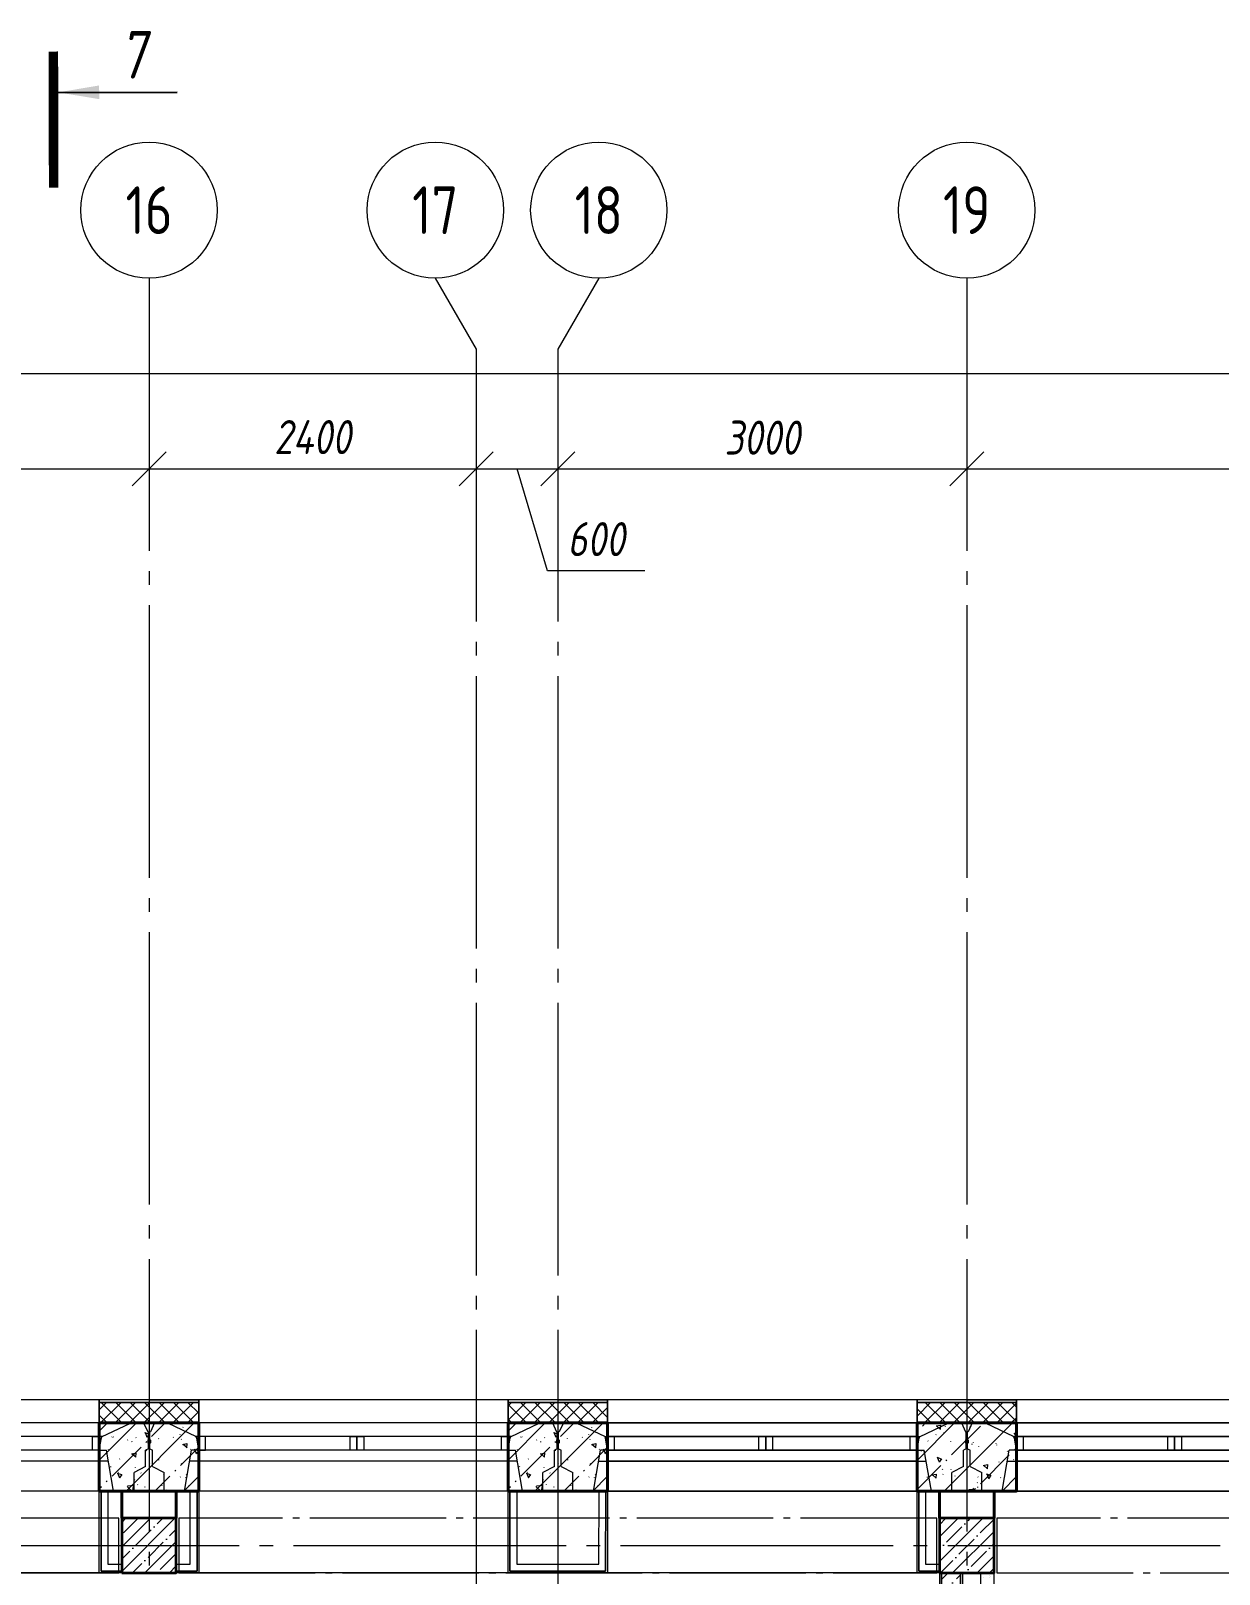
# Model space of a CAD drawing. Header units: millimetres. Extents: x -85420 to 1195317, y -69347 to 470418.
# Drawn here: x 477079 to 485798, y 70566 to 81895 of the extents above; entities that cross this region are included whole.
import ezdxf

# ---------------------------------------------------------------- set-up
doc = ezdxf.new("R2010")
doc.units = ezdxf.units.MM
for name, pattern in [('GOST2.303 6', [12, 8, -1.5, 1, -1.5]), ('ГОСТ 2.303 5', [24, 20, -1.5, 1, -1.5]), ('ГОСТ 2.303 6', [12, 8, -1.5, 1, -1.5]), ('осевая', [50.8, 31.75, -6.35, 6.35, -6.35])]:
    doc.linetypes.add(name, pattern=pattern)
for name, color, linetype, lineweight in [('!М_Перегородки_пеноблок', 7, 'Continuous', 20), ('!ФС_Ригели_балки', 251, 'ГОСТ 2.303 6', 15), ('+АР_Осевые линии', 252, 'GOST2.303 6', 9), ('+АР_Размеры', 252, 'Continuous', 0), ('+АР_Стены внутренние', 250, 'Continuous', 18), ('АР_Колонны', 5, 'Continuous', 35), ('АР_колонны штриховка', 193, 'Continuous', 5), ('АР_Окна', 4, 'Continuous', 9), ('АР_Сущ Несущая стена', 250, 'Continuous', 50), ('АР_штриховка несущих стен', 250, 'Continuous', 0), ('Колонны', 7, 'Continuous', 25), ('СПДС_+АР_Стены', 250, 'Continuous', 20), ('СПДС_СИМВОЛЫ', 7, 'Continuous', 25), ('стены', 7, 'Continuous', 40), ('ТОНКАЯ', 253, 'Continuous', 0)]:
    doc.layers.add(name, color=color, linetype=linetype, lineweight=lineweight)
doc.layers.add('ОСИ', color=7, linetype='осевая', lineweight=13, true_color=0x999999)
doc.styles.add('GOST 2.304', font='CS_Gost2304.shx')
doc.styles.add('ГОСТ 2.304', font='CS_Gost2304.shx', dxfattribs={"oblique": 10})
doc.dimstyles.new('СПДС', dxfattribs={"dimscale": 100, "dimtxt": 2.5, "dimasz": 2.5, "dimexe": 2, "dimexo": 0.625, "dimgap": 1, "dimtad": 1, "dimdec": 0, "dimrnd": 5, "dimtxsty": 'ГОСТ 2.304', "dimblk": 'OBLIQUE', "dimblk1": 'OBLIQUE', "dimblk2": 'OBLIQUE', "dimcen": 2.5, "dimdle": 2, "dimadec": 0, "dimazin": 2, "dimtfac": 0.75, "dimtdec": 4, "dimtmove": 1, "dimatfit": 3, "dimfxl": 1, "dimtfill": 1, "dimtolj": 1, "dimarcsym": 1})
pattern_1 = [(45, (0, 0), (-53.033009, 53.033009), []), (135, (0, 0), (-53.033009, -53.033009), [])]

# ---------------------------------------------------------------- blocks, each defined once
blk = doc.blocks.new('Колонна 400х400')
at = {"layer": 'АР_колонны штриховка'}
h = blk.add_hatch(dxfattribs=at)
h.set_pattern_fill('ANSI35', color=256, scale=20)
h.set_pattern_definition([(45, (-139655.88, -114865.3), (-89.80256, 89.80256), []), (45, (-139566.07, -114865.3), (-89.80256, 89.80256), [158.75, -31.75, 0, -31.75])])
h.paths.add_polyline_path([(0, 0), (400, 0), (400, 400), (0, 400)])
at = {"layer": 'АР_Колонны'}
blk.add_lwpolyline([(0, 0), (400, 0), (400, 400), (0, 400)], close=True, dxfattribs=at)
blk = doc.blocks.new('*U265')
at = {"lineweight": 15}
h = blk.add_hatch(dxfattribs=at)
h.set_pattern_fill('AR-CONC', color=256, scale=2, angle=90)
h.set_pattern_definition([(140, (1e-13, 1), (31.878, 364.37), [38.1, -419.1]), (85, (1e-13, 1), (-382.114, -70.487), [30.48, -335.281]), (190.4514, (2.66, 31.36), (-350.236, 293.882), [32.38, -356.18]), (136.184, (-101.6, 1), (84.085, 542.158), [57.15, -628.65]), (186.636, (-94.6, 46.2), (-494.85, 474.81), [48.57, -534.27]), (81.184, (-101.6, 1), (-494.85, 474.81), [45.72, -502.92]), (111, (-76.2, 51.8), (204.53, 303.229), [38.1, -419.1]), (56, (-76.2, 51.8), (-368.376, 123.604), [30.48, -335.28]), (161.4514, (-59.16, 77.07), (-163.846, 426.833), [32.38, -356.18]), (127.5, (1e-13, 1), (-169.11, 6.1772), [0, -331.216, 0, -340.36, 0, -336.55]), (97.5, (1e-13, 1), (-200.361, 133.6393), [0, -194.056, 0, -323.596, 0, -128.27]), (57.5, (1e-13, -112.28), (11.4575, 271.1812), [0, -127, 0, -396.24, 0, -525.78]), (47.5, (1e-13, -163.08), (-50.853, 296.258), [0, -165.1, 0, -263.144, 0, -373.38])])
h.paths.add_polyline_path([(100, 5600), (100, 0), (0, 0), (0, 5600)])
at = {"linetype": 'ByBlock', "ltscale": 100, "transparency": 33554687}
blk.add_lwpolyline([(0, 0), (0, 5600), (100, 5600), (100, 0)], close=True, dxfattribs=at)
blk = doc.blocks.new('НП 3033')
at = {"layer": 'АР_Окна', "ltscale": 100}
for p, q in [((365, 500), (2635, 500)), ((365, 400), (2635, 400)), ((365, 300), (2635, 300)), ((365, 220), (2635, 220)), ((365, 0), (2635, 0))]:
    blk.add_line(p, q, dxfattribs=at)
for points in [[(365, 300), (365, 500), (365, 670), (2635, 670), (2635, 300)], [(365, 300), (415, 300), (415, 400), (365, 400)], [(1450, 400), (1425, 400), (1425, 300), (1450, 300), (1475, 300), (1475, 400), (1438, 400)], [(1500, 400), (1475, 400), (1475, 300), (1500, 300), (1525, 300), (1525, 400), (1488, 400)], [(2635, 300), (2585, 300), (2585, 400), (2635, 400)]]:
    blk.add_lwpolyline(points, dxfattribs=at)
at = {"layer": 'СПДС_+АР_Стены', "ltscale": 100}
for points in [[(0, 670), (0, 670), (365, 670), (365, 670)], [(3000, 670), (3000, 670), (2635, 670), (2635, 670)]]:
    blk.add_lwpolyline(points, dxfattribs=at)
at = {"layer": 'стены', "ltscale": 100}
for p, q in [((2960, 500), (2860, 500)), ((0, 0), (0, 0))]:
    blk.add_line(p, q, dxfattribs=at)
at = {"layer": 'стены', "lineweight": 30, "ltscale": 100}
blk.add_lwpolyline([(0, 0), (365, 0), (365, 500), (0, 500)], dxfattribs=at)
at = {"layer": 'стены', "ltscale": 100}
blk.add_lwpolyline([(3000, 500), (2635, 500), (2635, 0), (3000, 0)], dxfattribs=at)
blk = doc.blocks.new('*U49')
at = {"linetype": 'ГОСТ 2.303 5', "ltscale": 50}
blk.add_lwpolyline([(5560, 400), (0, 400), (0, 0), (5560, 0)], close=True, dxfattribs=at)
blk = doc.blocks.new('Из_буфера30619')
for p in [(29999, 0), (35999, 0), (42000, 0)]:
    blk.add_blockref('*U49', p)
blk = doc.blocks.new('обследование 2 этаж 1245')
at = {"layer": 'ТОНКАЯ', "ltscale": 100}
for p, q in [((36620, 140), (33900, 140)), ((36417, 40), (36618, 135)), ((36618, 135), (36620, 140)), ((36720, 140), (36620, 140)), ((36720, 140), (36750, 75)), ((36800, 140), (36770, 75)), ((36800, 140), (36900, 140)), ((39620, 140), (36900, 140)), ((36902, 135), (36900, 140)), ((37103, 40), (36902, 135)), ((39417, 40), (39618, 135)), ((39618, 135), (39620, 140)), ((39720, 140), (39620, 140)), ((39720, 140), (39750, 75)), ((39800, 140), (39770, 75)), ((39800, 140), (39900, 140)), ((39902, 135), (39900, 140)), ((39900, 140), (42620, 140)), ((40103, 40), (39902, 135)), ((42417, 40), (42618, 135)), ((42618, 135), (42620, 140)), ((42720, 140), (42620, 140)), ((42720, 140), (42750, 75)), ((42800, 140), (42770, 75)), ((42800, 140), (42900, 140)), ((42902, 135), (42900, 140)), ((42900, 140), (45620, 140)), ((43103, 40), (42902, 135)), ((36417, 40), (34103, 40)), ((36395, -60), (36410, 30)), ((36410, 30), (36417, 40)), ((36750, 75), (36755, 75)), ((36755, 18), (36750, 13)), ((36750, 13), (36750, -7)), ((36755, 18), (36755, 75)), ((36755, 75), (36760, 75)), ((36760, 18), (36760, 75)), ((36765, 75), (36760, 75)), ((36760, 75), (36760, -360)), ((36760, 18), (36760, 75)), ((36760, 75), (36760, -360)), ((36770, 75), (36765, 75)), ((36765, 18), (36765, 75)), ((36765, 18), (36770, 13)), ((36770, 13), (36770, -7)), ((39417, 40), (37103, 40)), ((37110, 30), (37103, 40)), ((37125, -60), (37110, 30)), ((39395, -60), (39410, 30)), ((39410, 30), (39417, 40)), ((39750, 75), (39755, 75)), ((39755, 18), (39750, 13)), ((39750, 13), (39750, -7)), ((39755, 18), (39755, 75)), ((39755, 75), (39760, 75)), ((39760, 18), (39760, 75)), ((39760, 75), (39760, -360)), ((39760, 18), (39760, 75)), ((39765, 75), (39760, 75)), ((39760, 75), (39760, -360)), ((39770, 75), (39765, 75)), ((39765, 18), (39765, 75)), ((39765, 18), (39770, 13)), ((39770, 13), (39770, -7)), ((40110, 30), (40103, 40)), ((40103, 40), (42417, 40)), ((40125, -60), (40110, 30)), ((42395, -60), (42410, 30)), ((42410, 30), (42417, 40)), ((42750, 75), (42755, 75)), ((42755, 18), (42750, 13)), ((42750, 13), (42750, -7)), ((42755, 18), (42755, 75)), ((42755, 75), (42760, 75)), ((42760, 18), (42760, 75)), ((42760, 75), (42760, -360)), ((42760, 18), (42760, 75)), ((42765, 75), (42760, 75)), ((42760, 75), (42760, -360)), ((42770, 75), (42765, 75)), ((42765, 18), (42765, 75)), ((42765, 18), (42770, 13)), ((42770, 13), (42770, -7)), ((43110, 30), (43103, 40)), ((43103, 40), (45417, 40)), ((43125, -60), (43110, 30)), ((36395, -60), (34125, -60)), ((36395, -60), (36448, -60)), ((36500, -360), (36448, -60)), ((36755, -50), (36735, -60)), ((36735, -180), (36735, -60)), ((36750, -7), (36755, -12)), ((36755, -50), (36755, -12)), ((36770, -7), (36765, -12)), ((36765, -50), (36765, -12)), ((36765, -50), (36785, -60)), ((36785, -180), (36785, -60)), ((37020, -360), (37072, -60)), ((37125, -60), (37072, -60)), ((39395, -60), (37125, -60)), ((39395, -60), (39448, -60)), ((39500, -360), (39448, -60)), ((39755, -50), (39735, -60)), ((39735, -180), (39735, -60)), ((39750, -7), (39755, -12)), ((39755, -50), (39755, -12)), ((39770, -7), (39765, -12)), ((39765, -50), (39765, -12)), ((39765, -50), (39785, -60)), ((39785, -180), (39785, -60)), ((40020, -360), (40072, -60)), ((40125, -60), (40072, -60)), ((40125, -60), (42395, -60)), ((42395, -60), (42448, -60)), ((42500, -360), (42448, -60)), ((42755, -50), (42735, -60)), ((42735, -180), (42735, -60)), ((42750, -7), (42755, -12)), ((42755, -50), (42755, -12)), ((42770, -7), (42765, -12)), ((42765, -50), (42765, -12)), ((42765, -50), (42785, -60)), ((42785, -180), (42785, -60)), ((43020, -360), (43072, -60)), ((43125, -60), (43072, -60)), ((43125, -60), (45395, -60)), ((36462, -140), (34058, -140)), ((36735, -180), (36650, -225)), ((36650, -360), (36650, -225)), ((36785, -180), (36870, -225)), ((36870, -360), (36870, -225)), ((39462, -140), (37058, -140)), ((39735, -180), (39650, -225)), ((39650, -360), (39650, -225)), ((39785, -180), (39870, -225)), ((39870, -360), (39870, -225)), ((40058, -140), (42462, -140)), ((42735, -180), (42650, -225)), ((42650, -360), (42650, -225)), ((42785, -180), (42870, -225)), ((42870, -360), (42870, -225)), ((43058, -140), (45462, -140)), ((36500, -360), (34020, -360)), ((36500, -360), (36650, -360)), ((36760, -360), (36650, -360)), ((36760, -360), (36870, -360)), ((37020, -360), (36870, -360)), ((39500, -360), (37020, -360)), ((39500, -360), (39650, -360)), ((39760, -360), (39650, -360)), ((39760, -360), (39870, -360)), ((40020, -360), (39870, -360)), ((40020, -360), (42500, -360)), ((42500, -360), (42650, -360)), ((42760, -360), (42650, -360)), ((42760, -360), (42870, -360)), ((43020, -360), (42870, -360)), ((43020, -360), (45500, -360))]:
    blk.add_line(p, q, dxfattribs=at)
blk = doc.blocks.new('Ось сетки - Диаметр 10 мм-1135821-0_Подвал _-2_700__Планировка')
at = {"layer": '+АР_Осевые линии', "linetype": 'Continuous'}
blk.add_circle((0, 0), 5, dxfattribs=at)
blk = doc.blocks.new('_Oblique')
at = {"color": 0, "linetype": 'ByBlock', "lineweight": -2}
blk.add_line((-0.5, -0.5), (0.5, 0.5), dxfattribs=at)
blk = doc.blocks.new('*D187')
at = {"layer": '+АР_Размеры', "color": 0, "lineweight": -2, "ltscale": 100, "transparency": 16777216}
for p, q in [((140, 64690), (140, 63853)), ((70940, 64690), (70940, 63853)), ((-60, 64053), (71140, 64053))]:
    blk.add_line(p, q, dxfattribs=at)
at = {"layer": 'Defpoints', "color": 0, "transparency": 16777216}
for p in [(140, 64753), (70940, 64753), (70940, 64053)]:
    blk.add_point(p, dxfattribs=at)
at = {"layer": '+АР_Размеры', "color": 0, "lineweight": -2, "transparency": 16777216, "xscale": 250, "yscale": 250, "zscale": 250, "rotation": 180}
blk.add_blockref('_Oblique', (140, 64053), dxfattribs=at)
at = {"layer": '+АР_Размеры', "color": 0, "lineweight": -2, "transparency": 16777216, "xscale": 250, "yscale": 250, "zscale": 250}
blk.add_blockref('_Oblique', (70940, 64053), dxfattribs=at)
at = {"layer": '+АР_Размеры', "color": 0, "ltscale": 100, "transparency": 16777216, "insert": (37040, 64278), "char_height": 250, "attachment_point": 5, "style": 'ГОСТ 2.304', "bg_fill": 3, "box_fill_scale": 1.1, "bg_fill_color": 256, "bg_fill_true_color": 13158600, "bg_fill_transparency": 0}
blk.add_mtext('\\A1;70800', dxfattribs=at)
blk = doc.blocks.new('*D202')
at = {"layer": '+АР_Размеры', "color": 0, "lineweight": -2, "ltscale": 100, "transparency": 16777216}
for p, q in [((44540, 64690), (44540, 63153)), ((47540, 64690), (47540, 63153)), ((44340, 63353), (47740, 63353))]:
    blk.add_line(p, q, dxfattribs=at)
at = {"layer": 'Defpoints', "color": 0, "transparency": 16777216}
for p in [(44540, 64753), (47540, 64753), (47540, 63353)]:
    blk.add_point(p, dxfattribs=at)
at = {"layer": '+АР_Размеры', "color": 0, "lineweight": -2, "transparency": 16777216, "xscale": 250, "yscale": 250, "zscale": 250, "rotation": 180}
blk.add_blockref('_Oblique', (44540, 63353), dxfattribs=at)
at = {"layer": '+АР_Размеры', "color": 0, "lineweight": -2, "transparency": 16777216, "xscale": 250, "yscale": 250, "zscale": 250}
blk.add_blockref('_Oblique', (47540, 63353), dxfattribs=at)
at = {"layer": '+АР_Размеры', "color": 0, "ltscale": 100, "transparency": 16777216, "insert": (46040, 63583), "char_height": 250, "attachment_point": 5, "style": 'ГОСТ 2.304', "bg_fill": 3, "box_fill_scale": 1.1, "bg_fill_color": 256, "bg_fill_true_color": 13158600, "bg_fill_transparency": 0}
blk.add_mtext('\\A1;3000', dxfattribs=at)
blk = doc.blocks.new('*D203')
at = {"layer": '+АР_Размеры', "color": 0, "lineweight": -2, "ltscale": 100, "transparency": 16777216}
for p, q in [((47540, 64690), (47540, 63153)), ((49940, 64171), (49940, 63153)), ((47340, 63353), (50140, 63353))]:
    blk.add_line(p, q, dxfattribs=at)
at = {"layer": 'Defpoints', "color": 0, "transparency": 16777216}
for p in [(47540, 64753), (49940, 64233), (49940, 63353)]:
    blk.add_point(p, dxfattribs=at)
at = {"layer": '+АР_Размеры', "color": 0, "lineweight": -2, "transparency": 16777216, "xscale": 250, "yscale": 250, "zscale": 250, "rotation": 180}
blk.add_blockref('_Oblique', (47540, 63353), dxfattribs=at)
at = {"layer": '+АР_Размеры', "color": 0, "lineweight": -2, "transparency": 16777216, "xscale": 250, "yscale": 250, "zscale": 250}
blk.add_blockref('_Oblique', (49940, 63353), dxfattribs=at)
at = {"layer": '+АР_Размеры', "color": 0, "ltscale": 100, "transparency": 16777216, "insert": (48740, 63587), "char_height": 250, "attachment_point": 5, "style": 'ГОСТ 2.304', "bg_fill": 3, "box_fill_scale": 1.1, "bg_fill_color": 256, "bg_fill_true_color": 13158600, "bg_fill_transparency": 0}
blk.add_mtext('\\A1;2400', dxfattribs=at)
blk = doc.blocks.new('*D204')
at = {"layer": '+АР_Размеры', "color": 0, "lineweight": -2, "ltscale": 100, "transparency": 16777216}
for p, q in [((49940, 64171), (49940, 63153)), ((50540, 64171), (50540, 63153)), ((49740, 63353), (50740, 63353)), ((50464, 62606), (50240, 63353)), ((51177, 62606), (50464, 62606))]:
    blk.add_line(p, q, dxfattribs=at)
at = {"layer": 'Defpoints', "color": 0, "transparency": 16777216}
for p in [(49940, 64233), (50540, 64233), (50540, 63353)]:
    blk.add_point(p, dxfattribs=at)
at = {"layer": '+АР_Размеры', "color": 0, "lineweight": -2, "transparency": 16777216, "xscale": 250, "yscale": 250, "zscale": 250, "rotation": 180}
blk.add_blockref('_Oblique', (49940, 63353), dxfattribs=at)
at = {"layer": '+АР_Размеры', "color": 0, "lineweight": -2, "transparency": 16777216, "xscale": 250, "yscale": 250, "zscale": 250}
blk.add_blockref('_Oblique', (50540, 63353), dxfattribs=at)
at = {"layer": '+АР_Размеры', "color": 0, "ltscale": 100, "transparency": 16777216, "insert": (50821, 62838), "char_height": 250, "attachment_point": 5, "style": 'ГОСТ 2.304', "bg_fill": 3, "box_fill_scale": 1.1, "bg_fill_color": 256, "bg_fill_true_color": 13158600, "bg_fill_transparency": 0}
blk.add_mtext('\\A1;600', dxfattribs=at)
blk = doc.blocks.new('*D205')
at = {"layer": '+АР_Размеры', "color": 0, "lineweight": -2, "ltscale": 100, "transparency": 16777216}
for p, q in [((53540, 64690), (53540, 63153)), ((50540, 64171), (50540, 63153)), ((50340, 63353), (53740, 63353))]:
    blk.add_line(p, q, dxfattribs=at)
at = {"layer": 'Defpoints', "color": 0, "transparency": 16777216}
for p in [(53540, 64753), (50540, 64233), (53540, 63353)]:
    blk.add_point(p, dxfattribs=at)
at = {"layer": '+АР_Размеры', "color": 0, "lineweight": -2, "transparency": 16777216, "xscale": 250, "yscale": 250, "zscale": 250, "rotation": 180}
blk.add_blockref('_Oblique', (50540, 63353), dxfattribs=at)
at = {"layer": '+АР_Размеры', "color": 0, "lineweight": -2, "transparency": 16777216, "xscale": 250, "yscale": 250, "zscale": 250}
blk.add_blockref('_Oblique', (53540, 63353), dxfattribs=at)
at = {"layer": '+АР_Размеры', "color": 0, "ltscale": 100, "transparency": 16777216, "insert": (52040, 63583), "char_height": 250, "attachment_point": 5, "style": 'ГОСТ 2.304', "bg_fill": 3, "box_fill_scale": 1.1, "bg_fill_color": 256, "bg_fill_true_color": 13158600, "bg_fill_transparency": 0}
blk.add_mtext('\\A1;3000', dxfattribs=at)
blk = doc.blocks.new('*D206')
at = {"layer": '+АР_Размеры', "color": 0, "lineweight": -2, "ltscale": 100, "transparency": 16777216}
for p, q in [((53540, 64690), (53540, 63153)), ((59540, 64171), (59540, 63153)), ((53340, 63353), (59740, 63353))]:
    blk.add_line(p, q, dxfattribs=at)
at = {"layer": 'Defpoints', "color": 0, "transparency": 16777216}
for p in [(53540, 64753), (59540, 64233), (59540, 63353)]:
    blk.add_point(p, dxfattribs=at)
at = {"layer": '+АР_Размеры', "color": 0, "lineweight": -2, "transparency": 16777216, "xscale": 250, "yscale": 250, "zscale": 250, "rotation": 180}
blk.add_blockref('_Oblique', (53540, 63353), dxfattribs=at)
at = {"layer": '+АР_Размеры', "color": 0, "lineweight": -2, "transparency": 16777216, "xscale": 250, "yscale": 250, "zscale": 250}
blk.add_blockref('_Oblique', (59540, 63353), dxfattribs=at)
at = {"layer": '+АР_Размеры', "color": 0, "ltscale": 100, "transparency": 16777216, "insert": (56540, 63585), "char_height": 250, "attachment_point": 5, "style": 'ГОСТ 2.304', "bg_fill": 3, "box_fill_scale": 1.1, "bg_fill_color": 256, "bg_fill_true_color": 13158600, "bg_fill_transparency": 0}
blk.add_mtext('\\A1;6000', dxfattribs=at)
blk = doc.blocks.new('A$C314F1C93')
at = {"layer": '+АР_Осевые линии', "linetype": 'ГОСТ 2.303 5', "lineweight": 0, "ltscale": 100}
for p, q in [((47540, 64752.7), (47540, -9752.2)), ((53540, 64752.7), (53540, -9752.2)), ((49940, 64233), (49940, -9232.6)), ((50540, 64233), (50540, -9232.6))]:
    blk.add_line(p, q, dxfattribs=at)
blk.add_lwpolyline([(-4200, 55450), (75280, 55450)], dxfattribs=at)
at = {"layer": '+АР_Размеры', "ltscale": 100}
for points in [[(49640, 64752.7), (49940, 64233)], [(50840, 64752.7), (50540, 64233)]]:
    blk.add_lwpolyline(points, dxfattribs=at)
at = {"layer": '+АР_Осевые линии', "linetype": 'ГОСТ 2.303 5', "lineweight": 25, "ltscale": 100, "xscale": 100.0000000000002, "yscale": 100.0000000000002, "zscale": 100.0000000000002, "rotation": 90}
for p in [(47540, 65252.7), (49640, 65252.7), (50840, 65252.7), (53540, 65252.7)]:
    blk.add_blockref('Ось сетки - Диаметр 10 мм-1135821-0_Подвал _-2_700__Планировка', p, dxfattribs=at)
at = {"layer": '+АР_Осевые линии', "linetype": 'ГОСТ 2.303 5', "lineweight": 0, "ltscale": 100, "char_height": 350, "attachment_point": 5, "style": 'GOST 2.304'}
for s, insert in [('16', (47540, 65252.7)), ('17', (49640, 65252.7)), ('18', (50840, 65252.7)), ('19', (53540, 65252.7))]:
    blk.add_mtext(s, dxfattribs=dict(at, insert=insert))
at = {"layer": '+АР_Размеры', "ltscale": 100}
dim = blk.add_linear_dim(base=(70940, 64052.7), p1=(140, 64752.7), p2=(70940, 64752.7), dimstyle='СПДС', override={"dimscale": 100}, dxfattribs=at)
dim.commit()
dim.dimension.update_dxf_attribs({"geometry": '*D187', "text_midpoint": (37040, 64052.7), "dimtype": 160})
dim = blk.add_linear_dim(base=(47540, 63352.7), p1=(44540, 64752.7), p2=(47540, 64752.7), dimstyle='СПДС', override={"dimscale": 100}, dxfattribs=at)
dim.commit()
dim.dimension.update_dxf_attribs({"geometry": '*D202', "text_midpoint": (46040, 63582.8)})
dim = blk.add_linear_dim(base=(49940, 63352.7), p1=(47540, 64752.7), p2=(49940, 64233), dimstyle='СПДС', override={"dimscale": 100}, dxfattribs=at)
dim.commit()
dim.dimension.update_dxf_attribs({"geometry": '*D203', "text_midpoint": (48740, 63587.3)})
dim = blk.add_linear_dim(base=(50540, 63352.7), p1=(49940, 64233), p2=(50540, 64233), dimstyle='СПДС', override={"dimscale": 100}, dxfattribs=at)
dim.commit()
dim.dimension.update_dxf_attribs({"geometry": '*D204', "text_midpoint": (50564, 62838.2)})
dim = blk.add_linear_dim(base=(53540, 63352.7), p1=(50540, 64233), p2=(53540, 64752.7), dimstyle='СПДС', override={"dimscale": 100}, dxfattribs=at)
dim.commit()
dim.dimension.update_dxf_attribs({"geometry": '*D205', "text_midpoint": (52040, 63582.8)})
dim = blk.add_linear_dim(base=(59540, 63352.7), p1=(53540, 64752.7), p2=(59540, 64233), dimstyle='СПДС', override={"dimscale": 100}, dxfattribs=at)
dim.commit()
dim.dimension.update_dxf_attribs({"geometry": '*D206', "text_midpoint": (56540, 63584.9)})

msp = doc.modelspace()

# ---------------------------------------------------------------- linework, layer by layer
at = {"layer": 'СПДС_СИМВОЛЫ', "linetype": 'Continuous', "lineweight": 25, "ltscale": 100}
msp.add_line((477280, 81443.9), (478151.9, 81445.7), dxfattribs=at)
msp.add_solid([(477280, 81443.9), (477580.3, 81494.8), (477580.5, 81394.3)], dxfattribs=at)

# ---------------------------------------------------------------- block references
at = {"layer": 'ОСИ', "ltscale": 40}
msp.add_blockref('A$C314F1C93', (430406.4, 15326.4, 0), dxfattribs=at)

# ---------------------------------------------------------------- texts
at = {"layer": 'СПДС_СИМВОЛЫ', "color": 7, "linetype": 'Continuous', "lineweight": 25, "ltscale": 100, "style": 'ГОСТ 2.304', "oblique": 10}
msp.add_text('7', height=350, dxfattribs=at).set_placement((477730.1, 81545.4))

# ---------------------------------------------------------------- next in the draw order: hatches: boundary and pattern name
at = {"layer": '+АР_Стены внутренние', "lineweight": 0, "ltscale": 100}
h = msp.add_hatch(dxfattribs=at)
h.set_pattern_fill('БЕТОН И ИЗДЕЛИЯ ИЗ НЕГО', color=256, scale=30, style=0, pattern_type=2)
h.set_pattern_definition([(45, (0, 0), (39.774756, 145.840774), [187.5, -40.5, 0, -40.5])])
h.paths.add_polyline_path([(483761.4, 70576.4), (483761.4, 64976.4), (483901.4, 64976.4), (483901.4, 70576.4)], flags=0)
at = {"layer": 'АР_штриховка несущих стен', "lineweight": 0}
h = msp.add_hatch(dxfattribs=at)
h.set_pattern_fill('FP_1', color=256, angle=90, style=0, pattern_type=2)
h.set_pattern_definition([(225, (249003.74, 445917.94), (212.13203, -212.13203), [300, -50, 10, -50]), (225, (248791.74, 445917.94), (212.13203, -212.13203), []), (140, (249003.74, 445917.94), (31.37587, 358.6306), [37.5, -412.5]), (85, (249003.74, 445917.94), (-376.09568, -69.3761), [30, -330]), (190.451, (249006.35, 445947.83), (-344.71734, 289.2568), [31.87, -350.571]), (136.184, (248903.74, 445917.94), (82.7615, 533.61997), [56.25, -618.75]), (186.636, (248910.64, 445962.4), (-487.0622, 467.3284), [47.805, -525.856]), (81.184, (248903.74, 445917.94), (-487.05805, 467.33264), [45, -495]), (111, (248928.74, 445967.94), (201.30952, 298.45407), [37.5, -412.5]), (56, (248928.74, 445967.94), (-362.5749, 121.6571), [30, -330]), (161.451, (248945.5, 445992.8), (-161.2621, 420.11198), [31.87, -350.571]), (127.5, (249003.74, 445917.94), (-166.446927, 6.079928), [3.353, -322.647, 3.353, -331.647, -331.25]), (127.5, (249003.74, 445917.94), (-166.446927, 6.079928), [-661, 3.353, -327.897]), (97.5, (249003.74, 445917.94), (-197.205856, 131.53477), [3.353, -187.647, 3.353, -315.147, -126.25]), (97.5, (249003.74, 445917.94), (-197.205856, 131.53477), [-509.5, 3.353, -122.897]), (57.5, (249003.74, 445806.44), (11.277436, 266.91122), [3.353, -121.647, 3.353, -386.647, -517.5]), (57.5, (249003.74, 445806.44), (11.277436, 266.91122), [-515, 3.353, -514.147]), (47.5, (249003.74, 445756.44), (-50.05249, 291.59308), [3.353, -159.147, 3.353, -255.647, -367.5]), (47.5, (249003.74, 445756.44), (-50.05249, 291.59308), [-421.5, 3.353, -364.147])])
h.paths.add_polyline_path([(477581.4, 71676.4), (478311.4, 71676.4), (478311.4, 71676.4), (478311.4, 71676.4), (478311.4, 71176.4), (477581.4, 71176.4), (477581.4, 71176.4), (477581.4, 71176.4), (477581.4, 71676.4), (477581.4, 71676.4), (478311.4, 71676.4)])
h = msp.add_hatch(dxfattribs=at)
h.set_pattern_fill('FP_1', color=256, angle=90, style=0, pattern_type=2)
h.set_pattern_definition([(225, (252003.74, 445917.94), (212.13203, -212.13203), [300, -50, 10, -50]), (225, (251791.74, 445917.94), (212.13203, -212.13203), []), (140, (252003.74, 445917.94), (31.37587, 358.6306), [37.5, -412.5]), (85, (252003.74, 445917.94), (-376.09568, -69.3761), [30, -330]), (190.451, (252006.35, 445947.82), (-344.71734, 289.2568), [31.87, -350.571]), (136.184, (251903.74, 445917.94), (82.7615, 533.61997), [56.25, -618.75]), (186.636, (251910.64, 445962.4), (-487.0622, 467.3284), [47.805, -525.856]), (81.184, (251903.74, 445917.94), (-487.05805, 467.33264), [45, -495]), (111, (251928.74, 445967.94), (201.30952, 298.45407), [37.5, -412.5]), (56, (251928.74, 445967.94), (-362.5749, 121.6571), [30, -330]), (161.451, (251945.5, 445992.8), (-161.2621, 420.11198), [31.87, -350.571]), (127.5, (252003.74, 445917.94), (-166.446927, 6.079928), [3.353, -322.647, 3.353, -331.647, -331.25]), (127.5, (252003.74, 445917.94), (-166.446927, 6.079928), [-661, 3.353, -327.897]), (97.5, (252003.74, 445917.94), (-197.205856, 131.53477), [3.353, -187.647, 3.353, -315.147, -126.25]), (97.5, (252003.74, 445917.94), (-197.205856, 131.53477), [-509.5, 3.353, -122.897]), (57.5, (252003.74, 445806.44), (11.277436, 266.91122), [3.353, -121.647, 3.353, -386.647, -517.5]), (57.5, (252003.74, 445806.44), (11.277436, 266.91122), [-515, 3.353, -514.147]), (47.5, (252003.74, 445756.44), (-50.05249, 291.59308), [3.353, -159.147, 3.353, -255.647, -367.5]), (47.5, (252003.74, 445756.44), (-50.05249, 291.59308), [-421.5, 3.353, -364.147])])
h.paths.add_polyline_path([(480581.4, 71676.4), (481311.4, 71676.4), (481311.4, 71676.4), (481311.4, 71676.4), (481311.4, 71176.4), (480581.4, 71176.4), (480581.4, 71176.4), (480581.4, 71176.4), (480581.4, 71676.4), (480581.4, 71676.4), (481311.4, 71676.4)])
h = msp.add_hatch(dxfattribs=at)
h.set_pattern_fill('FP_1', color=256, angle=90, style=0, pattern_type=2)
h.set_pattern_definition([(225, (219368.74, 445917.94), (212.13203, -212.13203), [300, -50, 10, -50]), (225, (219156.74, 445917.94), (212.13203, -212.13203), []), (140, (219368.74, 445917.94), (31.37587, 358.6306), [37.5, -412.5]), (85, (219368.74, 445917.94), (-376.09568, -69.3761), [30, -330]), (190.451, (219371.35, 445947.82), (-344.71734, 289.2568), [31.87, -350.571]), (136.184, (219268.74, 445917.94), (82.7615, 533.61997), [56.25, -618.75]), (186.636, (219275.64, 445962.4), (-487.0622, 467.3284), [47.805, -525.856]), (81.184, (219268.74, 445917.94), (-487.05805, 467.33264), [45, -495]), (111, (219293.74, 445967.94), (201.30952, 298.45407), [37.5, -412.5]), (56, (219293.74, 445967.94), (-362.5749, 121.6571), [30, -330]), (161.451, (219310.5, 445992.8), (-161.2621, 420.11198), [31.87, -350.571]), (127.5, (219368.74, 445917.94), (-166.446927, 6.079928), [3.353, -322.647, 3.353, -331.647, -331.25]), (127.5, (219368.74, 445917.94), (-166.446927, 6.079928), [-661, 3.353, -327.897]), (97.5, (219368.74, 445917.94), (-197.205856, 131.53477), [3.353, -187.647, 3.353, -315.147, -126.25]), (97.5, (219368.74, 445917.94), (-197.205856, 131.53477), [-509.5, 3.353, -122.897]), (57.5, (219368.74, 445806.44), (11.277436, 266.91122), [3.353, -121.647, 3.353, -386.647, -517.5]), (57.5, (219368.74, 445806.44), (11.277436, 266.91122), [-515, 3.353, -514.147]), (47.5, (219368.74, 445756.44), (-50.05249, 291.59308), [3.353, -159.147, 3.353, -255.647, -367.5]), (47.5, (219368.74, 445756.44), (-50.05249, 291.59308), [-421.5, 3.353, -364.147])])
h.paths.add_polyline_path([(483581.4, 71676.4), (484311.4, 71676.4), (484311.4, 71676.4), (484311.4, 71676.4), (484311.4, 71176.4), (483581.4, 71176.4), (483581.4, 71176.4), (483581.4, 71176.4), (483581.4, 71676.4), (483581.4, 71676.4), (484311.4, 71676.4)])
at = {"layer": 'СПДС_+АР_Стены', "lineweight": 9, "ltscale": 100}
h = msp.add_hatch(dxfattribs=at)
h.set_pattern_fill('НЕМЕТАЛЛИЧЕСКИЕ МАТЕРИАЛЫ', color=256, scale=30, style=0, pattern_type=2)
h.set_pattern_definition(pattern_1)
h.paths.add_polyline_path([(478311.4, 71826.4), (477581.4, 71826.4), (477581.4, 71676.4), (478311.4, 71676.4)], flags=0)
h = msp.add_hatch(dxfattribs=at)
h.set_pattern_fill('НЕМЕТАЛЛИЧЕСКИЕ МАТЕРИАЛЫ', color=256, scale=30, style=0, pattern_type=2)
h.set_pattern_definition(pattern_1)
h.paths.add_polyline_path([(481311.4, 71826.4), (480581.4, 71826.4), (480581.4, 71676.4), (481311.4, 71676.4)], flags=0)
h = msp.add_hatch(dxfattribs=at)
h.set_pattern_fill('НЕМЕТАЛЛИЧЕСКИЕ МАТЕРИАЛЫ', color=256, scale=30, style=0, pattern_type=2)
h.set_pattern_definition(pattern_1)
h.paths.add_polyline_path([(484311.4, 71826.4), (483581.4, 71826.4), (483581.4, 71676.4), (484311.4, 71676.4)], flags=0)

# ---------------------------------------------------------------- next in the draw order: linework, layer by layer
at = {"layer": '+АР_Стены внутренние', "ltscale": 100, "elevation": 0}
msp.add_lwpolyline([(483746.4, 70576.4), (460146.4, 70576.4)], dxfattribs=at)
at = {"layer": '+АР_Стены внутренние', "ltscale": 100}
for points in [[(483761.4, 64976.4), (483761.4, 70576.4), (483746.4, 70576.4), (483746.4, 64976.4), (483761.4, 64976.4)], [(483761.4, 70576.4), (483761.4, 64976.4), (483901.4, 64976.4), (483901.4, 70576.4), (483761.4, 70576.4)], [(483901.4, 70576.4), (483901.4, 64976.4), (483916.4, 64976.4), (483916.4, 70576.4), (483901.4, 70576.4)]]:
    msp.add_lwpolyline(points, close=True, dxfattribs=at)
at = {"layer": 'АР_Окна', "ltscale": 100}
for p, q in [((485011.4, 71676.4), (484311.4, 71676.4, 0)), ((485011.4, 71576.4), (484311.4, 71576.4, 0)), ((485011.4, 71476.4), (484311.4, 71476.4, 0)), ((485011.4, 71396.4), (484311.4, 71396.4, 0)), ((485011.4, 71176.4), (484311.4, 71176.4, 0))]:
    msp.add_line(p, q, dxfattribs=at)
at = {"layer": 'АР_Окна', "ltscale": 100, "elevation": 0}
for points in [[(485011.4, 71846.4), (484311.4, 71846.4), (484311.4, 71476.4)], [(485011.4, 71846.4), (484311.4, 71846.4), (484311.4, 71676.4), (485011.4, 71676.4)], [(484311.4, 71476.4), (484361.4, 71476.4), (484361.4, 71576.4), (484311.4, 71576.4)]]:
    msp.add_lwpolyline(points, dxfattribs=at)
at = {"layer": 'СПДС_+АР_Стены', "ltscale": 100}
for points in [[(477581.4, 71826.4), (478311.4, 71826.4), (478311.4, 71846.4), (477581.4, 71846.4), (477581.4, 71826.4)], [(478311.4, 71826.4), (477581.4, 71826.4), (477581.4, 71676.4), (478311.4, 71676.4), (478311.4, 71826.4)], [(480581.4, 71826.4), (481311.4, 71826.4), (481311.4, 71846.4), (480581.4, 71846.4), (480581.4, 71826.4)], [(481311.4, 71826.4), (480581.4, 71826.4), (480581.4, 71676.4), (481311.4, 71676.4), (481311.4, 71826.4)], [(483581.4, 71826.4), (484311.4, 71826.4), (484311.4, 71846.4), (483581.4, 71846.4), (483581.4, 71826.4)], [(484311.4, 71826.4), (483581.4, 71826.4), (483581.4, 71676.4), (484311.4, 71676.4), (484311.4, 71826.4)]]:
    msp.add_lwpolyline(points, close=True, dxfattribs=at)
for points in [[(477581.4, 70576.4), (477581.4, 71176.4), (477593.9, 71176.4), (477593.9, 70588.9)], [(477593.9, 70588.9), (477593.9, 71176.4), (477643.9, 71176.4), (477643.9, 70638.9)], [(478248.9, 70638.9), (478248.9, 71176.4), (478298.9, 71176.4), (478298.9, 70588.9)], [(478298.9, 70588.9), (478298.9, 71176.4), (478311.4, 71176.4), (478311.4, 70576.4)], [(480581.4, 70576.4), (480581.4, 71176.4), (480593.9, 71176.4), (480593.9, 70588.9)], [(480593.9, 70588.9), (480593.9, 71176.4), (480643.9, 71176.4), (480643.9, 70638.9)], [(481246.8, 70638.9), (481248.9, 71176.7), (481298.9, 71176.5), (481296.6, 70588.9)], [(481296.6, 70588.9), (481298.9, 71176.5), (481311.4, 71176.4), (481309.1, 70576.4)], [(483581.4, 70576.4), (483581.4, 71176.4), (483593.9, 71176.4), (483593.9, 70588.9)], [(483593.9, 70588.9), (483593.9, 71176.4), (483643.9, 71176.4), (483643.9, 70638.9)], [(477593.9, 70588.9), (477746.4, 70588.9), (477746.4, 70576.4), (477581.4, 70576.4)], [(477643.9, 70638.9), (477746.4, 70638.9), (477746.4, 70588.9), (477593.9, 70588.9)], [(478298.9, 70588.9), (478146.4, 70588.9), (478146.4, 70638.9), (478248.9, 70638.9)], [(478311.4, 70576.4), (478146.4, 70576.4), (478146.4, 70588.9), (478298.9, 70588.9)], [(480593.9, 70588.9), (481296.6, 70588.9)], [(481296.6, 70588.9), (480593.9, 70588.9)], [(480643.9, 70638.9), (481246.8, 70638.9)], [(483593.9, 70588.9), (483746.4, 70588.9), (483746.4, 70576.4), (483581.4, 70576.4)], [(483643.9, 70638.9), (483746.4, 70638.9), (483746.4, 70588.9), (483593.9, 70588.9)], [(481309.1, 70576.4), (480581.4, 70576.4)]]:
    msp.add_lwpolyline(points, dxfattribs=at)
at = {"layer": 'СПДС_СИМВОЛЫ', "linetype": 'Continuous', "lineweight": 25, "ltscale": 100, "const_width": 70}
msp.add_lwpolyline([(477244.3, 81743.9), (477246.4, 80743.9)], dxfattribs=at)
at = {"layer": 'стены', "ltscale": 100}
for p in [(483946.4, 71176.4, 0), (484206.4, 71176.4, 0)]:
    msp.add_line(p, (484056.4, 71176.4, 0), dxfattribs=at)
at = {"layer": 'стены', "ltscale": 100, "elevation": 0}
for points in [[(477581.4, 71176.4), (478311.4, 71176.4), (478311.4, 71676.4), (477581.4, 71676.4)], [(480581.4, 71176.4), (481311.4, 71176.4), (481311.4, 71676.4), (480581.4, 71676.4)], [(483581.4, 71176.4), (484311.4, 71176.4), (484311.4, 71676.4), (483581.4, 71676.4)], [(483581.4, 71176.4), (484311.4, 71176.4), (484311.4, 71676.4), (483581.4, 71676.4)]]:
    msp.add_lwpolyline(points, close=True, dxfattribs=at)
for points in [[(484311.4, 71476.4), (484311.4, 71176.4), (484206.4, 71176.4)], [(477746.4, 71176.4), (477746.4, 70976.4)], [(478146.4, 71176.4), (478146.4, 70976.4)], [(483746.4, 71176.4), (483746.4, 70976.4)], [(484146.4, 71176.4), (484146.4, 70976.4)]]:
    msp.add_lwpolyline(points, dxfattribs=at)

# ---------------------------------------------------------------- next in the draw order: block references
at = {"layer": '!М_Перегородки_пеноблок', "xscale": -1}
msp.add_blockref('*U265', (484146.4, 64976.4, 0), dxfattribs=at)
at = {"layer": '!ФС_Ригели_балки'}
msp.add_blockref('Из_буфера30619', (442166.4, 70576.4, 0), dxfattribs=at)
at = {"layer": 'АР_Сущ Несущая стена', "xscale": -1}
for p in [(477946.4, 71176.4, 0), (480946.4, 71176.4, 0), (483946.4, 71176.4, 0), (486946.4, 71176.4, 0)]:
    msp.add_blockref('НП 3033', p, dxfattribs=at)
at = {"layer": 'Колонны'}
for p in [(477746.4, 70576.4, 0), (477746.4, 70576.4, 0), (483746.4, 70576.4, 0)]:
    msp.add_blockref('Колонна 400х400', p, dxfattribs=at)
at = {"layer": 'ТОНКАЯ', "ltscale": 200}
msp.add_blockref('обследование 2 этаж 1245', (441186.4, 71536.4, 0), dxfattribs=at)

doc.saveas('drawing.dxf')
